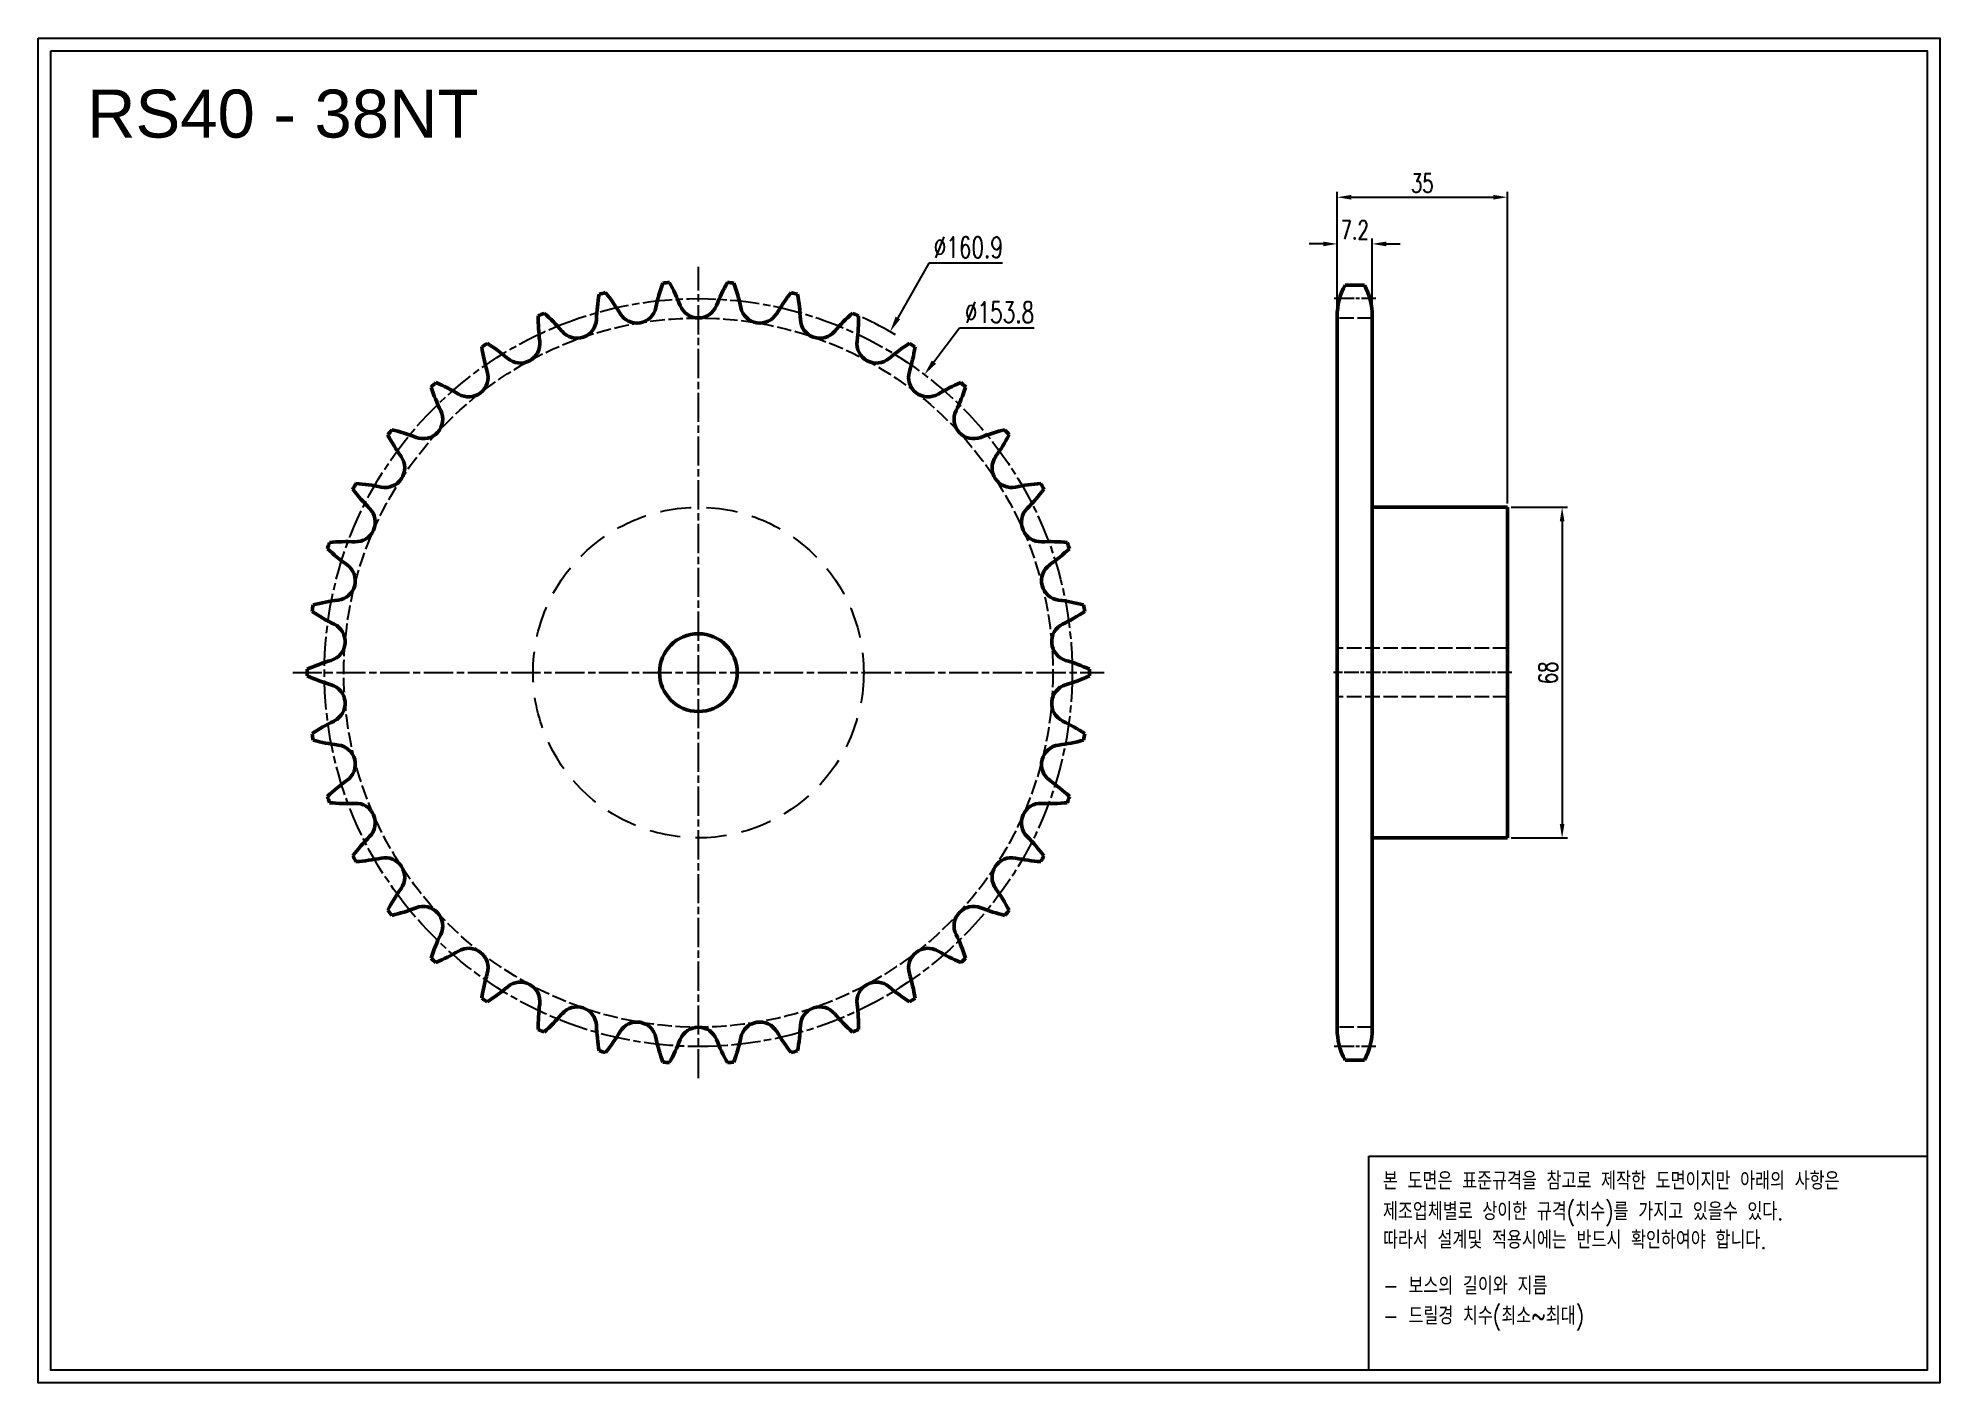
# Model space of a CAD drawing. Header units: millimetres. Extents: x -18111 to -17720, y 1699 to 1976.
import ezdxf

# ---------------------------------------------------------------- set-up
doc = ezdxf.new("R2010")
doc.units = ezdxf.units.MM
for name, pattern in [('AM_ISO02W050', [7.5, 6, -1.5]), ('AM_ISO02W050x2', [3.75, 3, -0.75]), ('AM_ISO08W050', [18, 12, -1.5, 3, -1.5]), ('AM_ISO08W050x2', [9, 6, -0.75, 1.5, -0.75]), ('HIDDEN', [9.525, 6.35, -3.175])]:
    doc.linetypes.add(name, pattern=pattern)
for name, color, linetype, lineweight in [('AM_0N', 7, 'Continuous', 50), ('AM_3N', 6, 'AM_ISO02W050', 25), ('AM_7', 4, 'AM_ISO08W050', 25), ('AM_7N', 4, 'AM_ISO08W050', 25)]:
    doc.layers.add(name, color=color, linetype=linetype, lineweight=lineweight)
doc.layers.add('HL', color=2, linetype='HIDDEN')
doc.layers.add('S-DIM', color=7, linetype='Continuous')
doc.styles.add('HAN', font='ROMANS.shx', dxfattribs={"width": 0.7, "bigfont": 'whgtxt.shx'})
doc.styles.add('HSG', font='SIMPLEX.shx', dxfattribs={"width": 0.7, "bigfont": 'HSG.shx'})
doc.styles.get("Standard").update_dxf_attribs({"font": 'arial.ttf'})
doc.dimstyles.new('APP4', dxfattribs={"dimscale": 1.6, "dimtxt": 2.4, "dimasz": 1.8, "dimexe": 0.7, "dimexo": 0.5, "dimgap": 0.6, "dimtad": 1, "dimtoh": 1, "dimdec": 1, "dimrnd": 0.01, "dimzin": 9, "dimdsep": 46, "dimtxsty": 'HSG', "dimcen": 0, "dimclrd": 1, "dimclre": 1, "dimclrt": 256, "dimazin": 2, "dimtp": 1, "dimtm": 1, "dimtfac": 0.5, "dimtdec": 1, "dimtofl": 0, "dimtmove": 0, "dimatfit": 3, "dimfxl": 0, "dimtvp": 1, "dimtolj": 2, "dimlwd": -1, "dimlwe": -1, "dimarcsym": 0})
doc.dimstyles.new('APP8', dxfattribs={"dimscale": 1.8, "dimtxt": 2.4, "dimasz": 1.8, "dimexe": 0.7, "dimexo": 0.5, "dimgap": 0.6, "dimtad": 1, "dimtoh": 1, "dimdec": 1, "dimrnd": 0.01, "dimzin": 9, "dimdsep": 46, "dimtxsty": 'HSG', "dimcen": 0, "dimclrd": 1, "dimclre": 1, "dimclrt": 256, "dimazin": 2, "dimtp": 1, "dimtm": 1, "dimtfac": 0.5, "dimtdec": 1, "dimtofl": 0, "dimtmove": 0, "dimatfit": 3, "dimfxl": 0, "dimtvp": 1, "dimtolj": 2, "dimlwd": -1, "dimlwe": -1, "dimarcsym": 0})

# ---------------------------------------------------------------- blocks, each defined once
blk = doc.blocks.new('*D1')
at = {"layer": 'Defpoints', "color": 0, "transparency": 16777216}
for p in [(-17935.9, 1915.64), (-18014.79, 1775.43)]:
    blk.add_point(p, dxfattribs=at)
at = {"layer": 'S-DIM', "color": 1, "transparency": 16777216}
for p, q in [((-17927.95, 1929.76), (-17934.31, 1918.47)), ((-17912.76, 1929.76), (-17927.95, 1929.76))]:
    blk.add_line(p, q, dxfattribs=at)
blk.add_arc((-17975.34, 1845.53), 80.44, 59.7395, 65.1896, dxfattribs=at)
blk.add_solid([(-17934.78, 1918.73), (-17933.84, 1918.2), (-17935.9, 1915.64)], dxfattribs=at)
at = {"layer": 'S-DIM', "transparency": 16777216, "insert": (-17919.82, 1933), "char_height": 4.32, "attachment_point": 5, "style": 'HSG'}
blk.add_mtext('\\A2;∅160.9', dxfattribs=at)
blk = doc.blocks.new('*D2')
at = {"layer": 'Defpoints', "color": 0, "transparency": 16777216}
for p in [(-17928.86, 1906.79), (-18021.82, 1784.28)]:
    blk.add_point(p, dxfattribs=at)
at = {"layer": 'S-DIM', "color": 1, "transparency": 16777216}
for p, q in [((-17921.61, 1916.35), (-17926.9, 1909.37)), ((-17906.27, 1916.35), (-17921.61, 1916.35))]:
    blk.add_line(p, q, dxfattribs=at)
blk.add_solid([(-17927.33, 1909.7), (-17926.47, 1909.04), (-17928.86, 1906.79)], dxfattribs=at)
at = {"layer": 'S-DIM', "transparency": 16777216, "insert": (-17913.4, 1919.59), "char_height": 4.32, "attachment_point": 5, "style": 'HSG'}
blk.add_mtext('\\A2;∅153.8', dxfattribs=at)
blk = doc.blocks.new('*D3')
at = {"layer": 'Defpoints', "color": 0, "transparency": 16777216}
for p in [(-17836.75, 1933.69), (-17843.95, 1918.45), (-17836.75, 1918.45)]:
    blk.add_point(p, dxfattribs=at)
at = {"layer": 'S-DIM', "color": 1, "transparency": 16777216}
for p, q in [((-17846.83, 1933.69), (-17849.71, 1933.69)), ((-17843.95, 1919.25), (-17843.95, 1934.81)), ((-17836.75, 1919.25), (-17836.75, 1934.81)), ((-17833.87, 1933.69), (-17830.99, 1933.69))]:
    blk.add_line(p, q, dxfattribs=at)
for points in [[(-17846.83, 1934.17), (-17846.83, 1933.21), (-17843.95, 1933.69)], [(-17833.87, 1934.17), (-17833.87, 1933.21), (-17836.75, 1933.69)]]:
    blk.add_solid(points, dxfattribs=at)
at = {"layer": 'S-DIM', "transparency": 16777216, "insert": (-17840.35, 1936.57), "char_height": 3.84, "attachment_point": 5, "style": 'HSG'}
blk.add_mtext('\\A2;7.2', dxfattribs=at)
blk = doc.blocks.new('*D4')
at = {"layer": 'Defpoints', "color": 0, "transparency": 16777216}
for p in [(-17808.95, 1943.29), (-17843.95, 1918.45), (-17808.95, 1879.53)]:
    blk.add_point(p, dxfattribs=at)
at = {"layer": 'S-DIM', "color": 1, "transparency": 16777216}
for p, q in [((-17843.95, 1919.25), (-17843.95, 1944.41)), ((-17808.95, 1880.33), (-17808.95, 1944.41)), ((-17841.07, 1943.29), (-17811.83, 1943.29))]:
    blk.add_line(p, q, dxfattribs=at)
for points in [[(-17841.07, 1943.77), (-17841.07, 1942.81), (-17843.95, 1943.29)], [(-17811.83, 1943.77), (-17811.83, 1942.81), (-17808.95, 1943.29)]]:
    blk.add_solid(points, dxfattribs=at)
at = {"layer": 'S-DIM', "transparency": 16777216, "insert": (-17826.45, 1946.17), "char_height": 3.84, "attachment_point": 5, "style": 'HSG'}
blk.add_mtext('\\A2;35', dxfattribs=at)
blk = doc.blocks.new('*D5')
at = {"layer": 'Defpoints', "color": 0, "transparency": 16777216}
for p in [(-17808.95, 1879.53), (-17808.95, 1811.53), (-17797.69, 1811.53)]:
    blk.add_point(p, dxfattribs=at)
at = {"layer": 'S-DIM', "color": 1, "transparency": 16777216}
for p, q in [((-17808.15, 1879.53), (-17796.57, 1879.53)), ((-17797.69, 1876.65), (-17797.69, 1814.41)), ((-17808.15, 1811.53), (-17796.57, 1811.53))]:
    blk.add_line(p, q, dxfattribs=at)
for points in [[(-17798.17, 1876.65), (-17797.21, 1876.65), (-17797.69, 1879.53)], [(-17798.17, 1814.41), (-17797.21, 1814.41), (-17797.69, 1811.53)]]:
    blk.add_solid(points, dxfattribs=at)
at = {"layer": 'S-DIM', "transparency": 16777216, "insert": (-17800.57, 1845.48), "char_height": 3.84, "attachment_point": 5, "rotation": 90, "style": 'HSG'}
blk.add_mtext('\\A2;68', dxfattribs=at)
blk = doc.blocks.new('notice1')
at = {"color": 4}
blk.add_lwpolyline([(-22142.12, 1735.9), (-22053.8, 1735.9), (-22053.8, 1702.07), (-22142.12, 1702.07)], close=True, dxfattribs=at)
at = {"color": 4, "style": 'HAN', "width": 0.8}
for s, p in [('본 도면은 표준규격을 참고로 제작한 도면이지만 아래의 사항은', (-22139.9, 1730.62)), ('제조업체별로 상이한 규격(치수)를 가지고 있을수 있다.', (-22139.9, 1725.78)), ('따라서 설계및 적용시에는 반드시 확인하여야 합니다.', (-22139.9, 1721.28)), ('- 보스의 길이와 지름', (-22139.9, 1714.03)), ('- 드릴경 치수(최소~최대)', (-22139.9, 1709.27))]:
    blk.add_text(s, height=2.7949, dxfattribs=at).set_placement(p)

msp = doc.modelspace()

# ---------------------------------------------------------------- linework, layer by layer
for points in [[(-18111.16, 1976.03), (-17719.97, 1976.03), (-17719.97, 1699.43), (-18111.16, 1699.43)], [(-18108.52, 1973.39), (-17722.61, 1973.39), (-17722.61, 1702.07), (-18108.52, 1702.07)]]:
    msp.add_lwpolyline(points, close=True)
at = {"layer": 'AM_0N'}
for p, q in [((-17842.33, 1925.23), (-17838.36, 1925.23)), ((-17843.95, 1918.83), (-17843.95, 1772.23)), ((-17836.75, 1918.83), (-17836.75, 1772.23)), ((-17836.75, 1879.53), (-17808.95, 1879.53)), ((-17808.95, 1879.53), (-17808.95, 1811.53)), ((-17836.75, 1811.53), (-17808.95, 1811.53)), ((-17842.33, 1765.83), (-17838.36, 1765.83))]:
    msp.add_line(p, q, dxfattribs=at)
msp.add_circle((-17975.34, 1845.53), 8, dxfattribs=at)
for centre, radius, start, end in [((-17946.71, 1912.86), 38.16, 160.4282, 168.2895), ((-17975.34, 1845.53), 80.44, 94.2517, 95.222), ((-18014.67, 1907.23), 38.16, 21.1842, 29.0455), ((-17936.02, 1907.23), 38.16, 150.9545, 158.8158), ((-17975.34, 1845.53), 80.44, 84.778, 85.7483), ((-18003.98, 1912.86), 38.16, 11.7105, 19.5718), ((-17830.45, 1918.83), 13.5, 151.7009, 180), ((-17850.25, 1918.83), 13.5, 0, 28.2991), ((-17958.18, 1916.65), 38.16, 169.9019, 177.7632), ((-17975.34, 1845.53), 80.44, 103.7254, 104.6956), ((-18024.28, 1899.91), 38.16, 30.6579, 38.5192), ((-17975.34, 1922.47), 4.01, 201.1842, 338.8158), ((-17926.4, 1899.91), 38.16, 141.4808, 149.3421), ((-17975.34, 1845.53), 80.44, 75.3044, 76.2746), ((-17992.5, 1916.65), 38.16, 2.2368, 10.0981), ((-17975.34, 1845.53), 80.44, 113.1991, 114.1693), ((-17970.12, 1918.51), 38.16, 179.3756, 187.2368), ((-18032.57, 1891.12), 38.16, 40.1316, 47.9928), ((-18000.32, 1918.3), 4.01, 220.1316, 357.7632), ((-17988, 1921.42), 4.01, 210.6579, 348.2895), ((-17962.68, 1921.42), 4.01, 191.7105, 329.3421), ((-17950.36, 1918.3), 4.01, 182.2368, 319.8684), ((-17918.12, 1891.12), 38.16, 132.0072, 139.8684), ((-17975.34, 1845.53), 80.44, 65.8307, 66.8009), ((-17980.56, 1918.51), 38.16, 352.7632, 0.6244), ((-17975.34, 1845.53), 80.44, 122.6728, 123.643), ((-18039.29, 1881.08), 38.16, 49.6053, 57.4665), ((-18011.96, 1913.2), 4.01, 229.6053, 7.2368), ((-17938.72, 1913.2), 4.01, 172.7632, 310.3947), ((-17911.39, 1881.08), 38.16, 122.5335, 130.3947), ((-17975.34, 1845.53), 80.44, 56.357, 57.3272), ((-17982.2, 1918.37), 38.16, 188.8493, 196.7105), ((-17968.48, 1918.37), 38.16, 343.2895, 351.1507), ((-17975.34, 1845.53), 80.44, 132.1465, 133.1167), ((-18044.27, 1870.07), 38.16, 59.0789, 66.9402), ((-18022.6, 1906.25), 4.01, 239.0789, 16.7105), ((-17928.09, 1906.25), 4.01, 163.2895, 300.9211), ((-17906.42, 1870.07), 38.16, 113.0598, 120.9211), ((-17975.34, 1845.53), 80.44, 46.8833, 47.8535), ((-17994.1, 1916.25), 38.16, 198.3229, 206.1842), ((-17956.59, 1916.25), 38.16, 333.8158, 341.6771), ((-18031.94, 1897.64), 4.01, 248.5526, 26.1842), ((-17918.74, 1897.64), 4.01, 153.8158, 291.4474), ((-17975.34, 1845.53), 80.44, 141.6201, 142.5904), ((-18005.48, 1912.2), 38.16, 207.7966, 215.6579), ((-18047.37, 1858.39), 38.16, 68.5526, 76.4139), ((-17903.32, 1858.39), 38.16, 103.5861, 111.4474), ((-17945.2, 1912.2), 38.16, 324.3421, 332.2034), ((-17975.34, 1845.53), 80.44, 37.4096, 38.3799), ((-18039.75, 1887.61), 4.01, 258.0263, 35.6579), ((-17910.93, 1887.61), 4.01, 144.3421, 281.9737), ((-17975.34, 1845.53), 80.44, 151.0938, 152.0641), ((-18016.04, 1906.33), 38.16, 217.2703, 225.1316), ((-18048.5, 1846.36), 38.16, 78.0263, 85.8876), ((-17902.18, 1846.36), 38.16, 94.1124, 101.9737), ((-17934.64, 1906.33), 38.16, 314.8684, 322.7297), ((-17975.34, 1845.53), 80.44, 27.9359, 28.9062), ((-18045.8, 1876.44), 4.01, 267.5, 45.1316), ((-17904.89, 1876.44), 4.01, 134.8684, 272.5), ((-17975.34, 1845.53), 80.44, 160.5675, 161.5377), ((-18025.5, 1898.8), 38.16, 226.744, 234.6053), ((-18047.64, 1834.3), 38.16, 87.5, 95.3613), ((-17903.05, 1834.3), 38.16, 84.6387, 92.5), ((-17925.19, 1898.8), 38.16, 305.3947, 313.256), ((-17975.34, 1845.53), 80.44, 18.4623, 19.4325), ((-18049.92, 1864.42), 4.01, 276.9737, 54.6053), ((-17900.76, 1864.42), 4.01, 125.3947, 263.0263), ((-17975.34, 1845.53), 80.44, 170.0412, 171.0114), ((-18044.8, 1822.56), 38.16, 96.9737, 104.8349), ((-17905.88, 1822.56), 38.16, 75.1651, 83.0263), ((-17975.34, 1845.53), 80.44, 8.9886, 9.9588), ((-18033.58, 1889.82), 38.16, 236.2177, 244.0789), ((-18052.01, 1851.89), 4.01, 286.4474, 64.0789), ((-17898.67, 1851.89), 4.01, 115.9211, 253.5526), ((-17917.1, 1889.82), 38.16, 295.9211, 303.7823), ((-18040.07, 1811.44), 38.16, 106.4474, 114.3086), ((-17910.61, 1811.44), 38.16, 65.6914, 73.5526), ((-17975.34, 1845.53), 80.44, 179.5149, 180.4851), ((-18040.07, 1879.63), 38.16, 245.6914, 253.5526), ((-18052.01, 1839.18), 4.01, 295.9211, 73.5526), ((-17898.67, 1839.18), 4.01, 106.4474, 244.0789), ((-17910.61, 1879.63), 38.16, 286.4474, 294.3086), ((-17975.34, 1845.53), 80.44, 359.5149, 0.4851), ((-18033.58, 1801.25), 38.16, 115.9211, 123.7823), ((-17917.1, 1801.25), 38.16, 56.2177, 64.0789), ((-17975.34, 1845.53), 80.44, 188.9886, 189.9588), ((-18044.8, 1868.51), 38.16, 255.1651, 263.0263), ((-17905.88, 1868.51), 38.16, 276.9737, 284.8349), ((-17975.34, 1845.53), 80.44, 350.0412, 351.0114), ((-18049.92, 1826.65), 4.01, 305.3947, 83.0263), ((-17900.76, 1826.65), 4.01, 96.9737, 234.6053), ((-18025.5, 1792.27), 38.16, 125.3947, 133.256), ((-17925.19, 1792.27), 38.16, 46.744, 54.6053), ((-17975.34, 1845.53), 80.44, 198.4623, 199.4325), ((-17975.34, 1845.53), 80.44, 340.5675, 341.5377), ((-18047.64, 1856.76), 38.16, 264.6387, 272.5), ((-18045.8, 1814.63), 4.01, 314.8684, 92.5), ((-17904.89, 1814.63), 4.01, 87.5, 225.1316), ((-17903.05, 1856.76), 38.16, 267.5, 275.3613), ((-18016.04, 1784.74), 38.16, 134.8684, 142.7297), ((-17934.64, 1784.74), 38.16, 37.2703, 45.1316), ((-17975.34, 1845.53), 80.44, 207.9359, 208.9062), ((-18048.5, 1844.71), 38.16, 274.1124, 281.9737), ((-18039.75, 1803.45), 4.01, 324.3421, 101.9737), ((-17910.93, 1803.45), 4.01, 78.0263, 215.6579), ((-17902.18, 1844.71), 38.16, 258.0263, 265.8876), ((-17975.34, 1845.53), 80.44, 331.0938, 332.0641), ((-18005.48, 1778.87), 38.16, 144.3421, 152.2034), ((-17945.2, 1778.87), 38.16, 27.7966, 35.6579), ((-17975.34, 1845.53), 80.44, 217.4096, 218.3799), ((-18047.37, 1832.68), 38.16, 283.5861, 291.4474), ((-18031.94, 1793.43), 4.01, 333.8158, 111.4474), ((-17918.74, 1793.43), 4.01, 68.5526, 206.1842), ((-17903.32, 1832.68), 38.16, 248.5526, 256.4139), ((-17975.34, 1845.53), 80.44, 321.6201, 322.5904), ((-17994.1, 1774.82), 38.16, 153.8158, 161.6771), ((-17956.59, 1774.82), 38.16, 18.3229, 26.1842), ((-18044.27, 1821), 38.16, 293.0598, 300.9211), ((-18022.6, 1784.82), 4.01, 343.2895, 120.9211), ((-17928.09, 1784.82), 4.01, 59.0789, 196.7105), ((-17906.42, 1821), 38.16, 239.0789, 246.9402), ((-17975.34, 1845.53), 80.44, 226.8833, 227.8535), ((-17975.34, 1845.53), 80.44, 312.1465, 313.1167), ((-17982.2, 1772.69), 38.16, 163.2895, 171.1507), ((-18039.29, 1809.99), 38.16, 302.5335, 310.3947), ((-18011.96, 1777.87), 4.01, 352.7632, 130.3947), ((-17938.72, 1777.87), 4.01, 49.6053, 187.2368), ((-17911.39, 1809.99), 38.16, 229.6053, 237.4665), ((-17968.48, 1772.69), 38.16, 8.8493, 16.7105), ((-17975.34, 1845.53), 80.44, 236.357, 237.3272), ((-17970.12, 1772.56), 38.16, 172.7632, 180.6244), ((-18000.32, 1772.77), 4.01, 2.2368, 139.8684), ((-17950.36, 1772.77), 4.01, 40.1316, 177.7632), ((-17980.56, 1772.56), 38.16, 359.3756, 7.2368), ((-17975.34, 1845.53), 80.44, 302.6728, 303.643), ((-17975.34, 1845.53), 80.44, 245.8307, 246.8009), ((-18032.57, 1799.95), 38.16, 312.0072, 319.8684), ((-17958.18, 1774.41), 38.16, 182.2368, 190.0981), ((-17988, 1769.65), 4.01, 11.7105, 149.3421), ((-17975.34, 1768.6), 4.01, 21.1842, 158.8158), ((-17962.68, 1769.65), 4.01, 30.6579, 168.2895), ((-17992.5, 1774.41), 38.16, 349.9019, 357.7632), ((-17918.12, 1799.95), 38.16, 220.1316, 227.9928), ((-17975.34, 1845.53), 80.44, 293.1991, 294.1693), ((-17830.45, 1772.23), 13.5, 180, 208.2991), ((-17850.25, 1772.23), 13.5, 331.7009, 0), ((-18024.28, 1791.15), 38.16, 321.4808, 329.3421), ((-17946.71, 1778.21), 38.16, 191.7105, 199.5718), ((-18014.67, 1783.84), 38.16, 330.9545, 338.8158), ((-17936.02, 1783.84), 38.16, 201.1842, 209.0455), ((-18003.98, 1778.21), 38.16, 340.4282, 348.2895), ((-17926.4, 1791.15), 38.16, 210.6579, 218.5192), ((-17975.34, 1845.53), 80.44, 255.3044, 256.2746), ((-17975.34, 1845.53), 80.44, 264.778, 265.7483), ((-17975.34, 1845.53), 80.44, 274.2517, 275.222), ((-17975.34, 1845.53), 80.44, 283.7254, 284.6956)]:
    msp.add_arc(centre, radius, start, end, dxfattribs=at)
at = {"layer": 'AM_3N', "linetype": 'AM_ISO02W050x2'}
for p, q in [((-17836.75, 1918.45), (-17843.95, 1918.45)), ((-17836.75, 1772.61), (-17843.95, 1772.61))]:
    msp.add_line(p, q, dxfattribs=at)
at = {"layer": 'AM_3N', "color": 2, "linetype": 'AM_ISO02W050x2'}
for p, q in [((-17808.95, 1850.53), (-17843.95, 1850.53)), ((-17808.95, 1840.53), (-17843.95, 1840.53))]:
    msp.add_line(p, q, dxfattribs=at)
at = {"layer": 'AM_3N', "linetype": 'AM_ISO02W050x2'}
msp.add_circle((-17975.34, 1845.53), 72.92, dxfattribs=at)
at = {"layer": 'AM_7', "linetype": 'AM_ISO08W050x2'}
msp.add_circle((-17975.34, 1845.53), 76.9, dxfattribs=at)
at = {"layer": 'AM_7N', "linetype": 'AM_ISO08W050x2'}
for p, q in [((-17975.34, 1762.09), (-17975.34, 1928.98)), ((-18058.78, 1845.53), (-17891.9, 1845.53))]:
    msp.add_line(p, q, dxfattribs=at)
at = {"layer": 'AM_7N', "linetype": 'AM_ISO08W050x2', "ltscale": 0.5}
for p, q in [((-17835.98, 1922.43), (-17844.71, 1922.43)), ((-17808.01, 1845.53), (-17844.71, 1845.53)), ((-17835.98, 1768.64), (-17844.71, 1768.64))]:
    msp.add_line(p, q, dxfattribs=at)
at = {"layer": 'HL'}
msp.add_circle((-17975.34, 1845.53), 34, dxfattribs=at)

# ---------------------------------------------------------------- block references
at = {"xscale": 1.3, "yscale": 1.3, "zscale": 1.3}
msp.add_blockref('notice1', (10947.33, -510.62), dxfattribs=at)

# ---------------------------------------------------------------- texts
msp.add_text('RS40 - 38NT', height=9.8784).set_placement((-18101.08, 1955.55))

# ---------------------------------------------------------------- dimensions: what is measured, and where the dimension line sits
at = {"layer": 'S-DIM'}
dim = msp.add_linear_dim(base=(-17808.95, 1943.29), p1=(-17843.95, 1918.45), p2=(-17808.95, 1879.53), dimstyle='APP4', dxfattribs=at)
dim.commit()
dim.dimension.update_dxf_attribs({"geometry": '*D4', "text_midpoint": (-17826.45, 1946.17)})
dim = msp.add_linear_dim(base=(-17836.75, 1933.69), p1=(-17843.95, 1918.45), p2=(-17836.75, 1918.45), dimstyle='APP4', dxfattribs=at)
dim.commit()
dim.dimension.update_dxf_attribs({"geometry": '*D3', "text_midpoint": (-17840.35, 1933.69), "dimtype": 128})
at = {"layer": 'S-DIM', "color": 3}
for p1, p2, picture, middle in [((-18014.79, 1775.43), (-17935.9, 1915.64), '*D1', (-17919.82, 1929.76)), ((-18021.82, 1784.28), (-17928.86, 1906.79), '*D2', (-17913.4, 1916.35))]:
    dim = msp.add_diameter_dim_2p(p1=p1, p2=p2, dimstyle='APP8', dxfattribs=at)
    dim.commit()
    dim.dimension.update_dxf_attribs({"geometry": picture, "text_midpoint": middle, "dimtype": 131})
at = {"layer": 'S-DIM'}
dim = msp.add_linear_dim(base=(-17797.69, 1811.53), p1=(-17808.95, 1879.53), p2=(-17808.95, 1811.53), angle=90, dimstyle='APP4', dxfattribs=at)
dim.commit()
dim.dimension.update_dxf_attribs({"geometry": '*D5', "text_midpoint": (-17797.69, 1845.48), "dimtype": 128})

doc.saveas('drawing.dxf')
